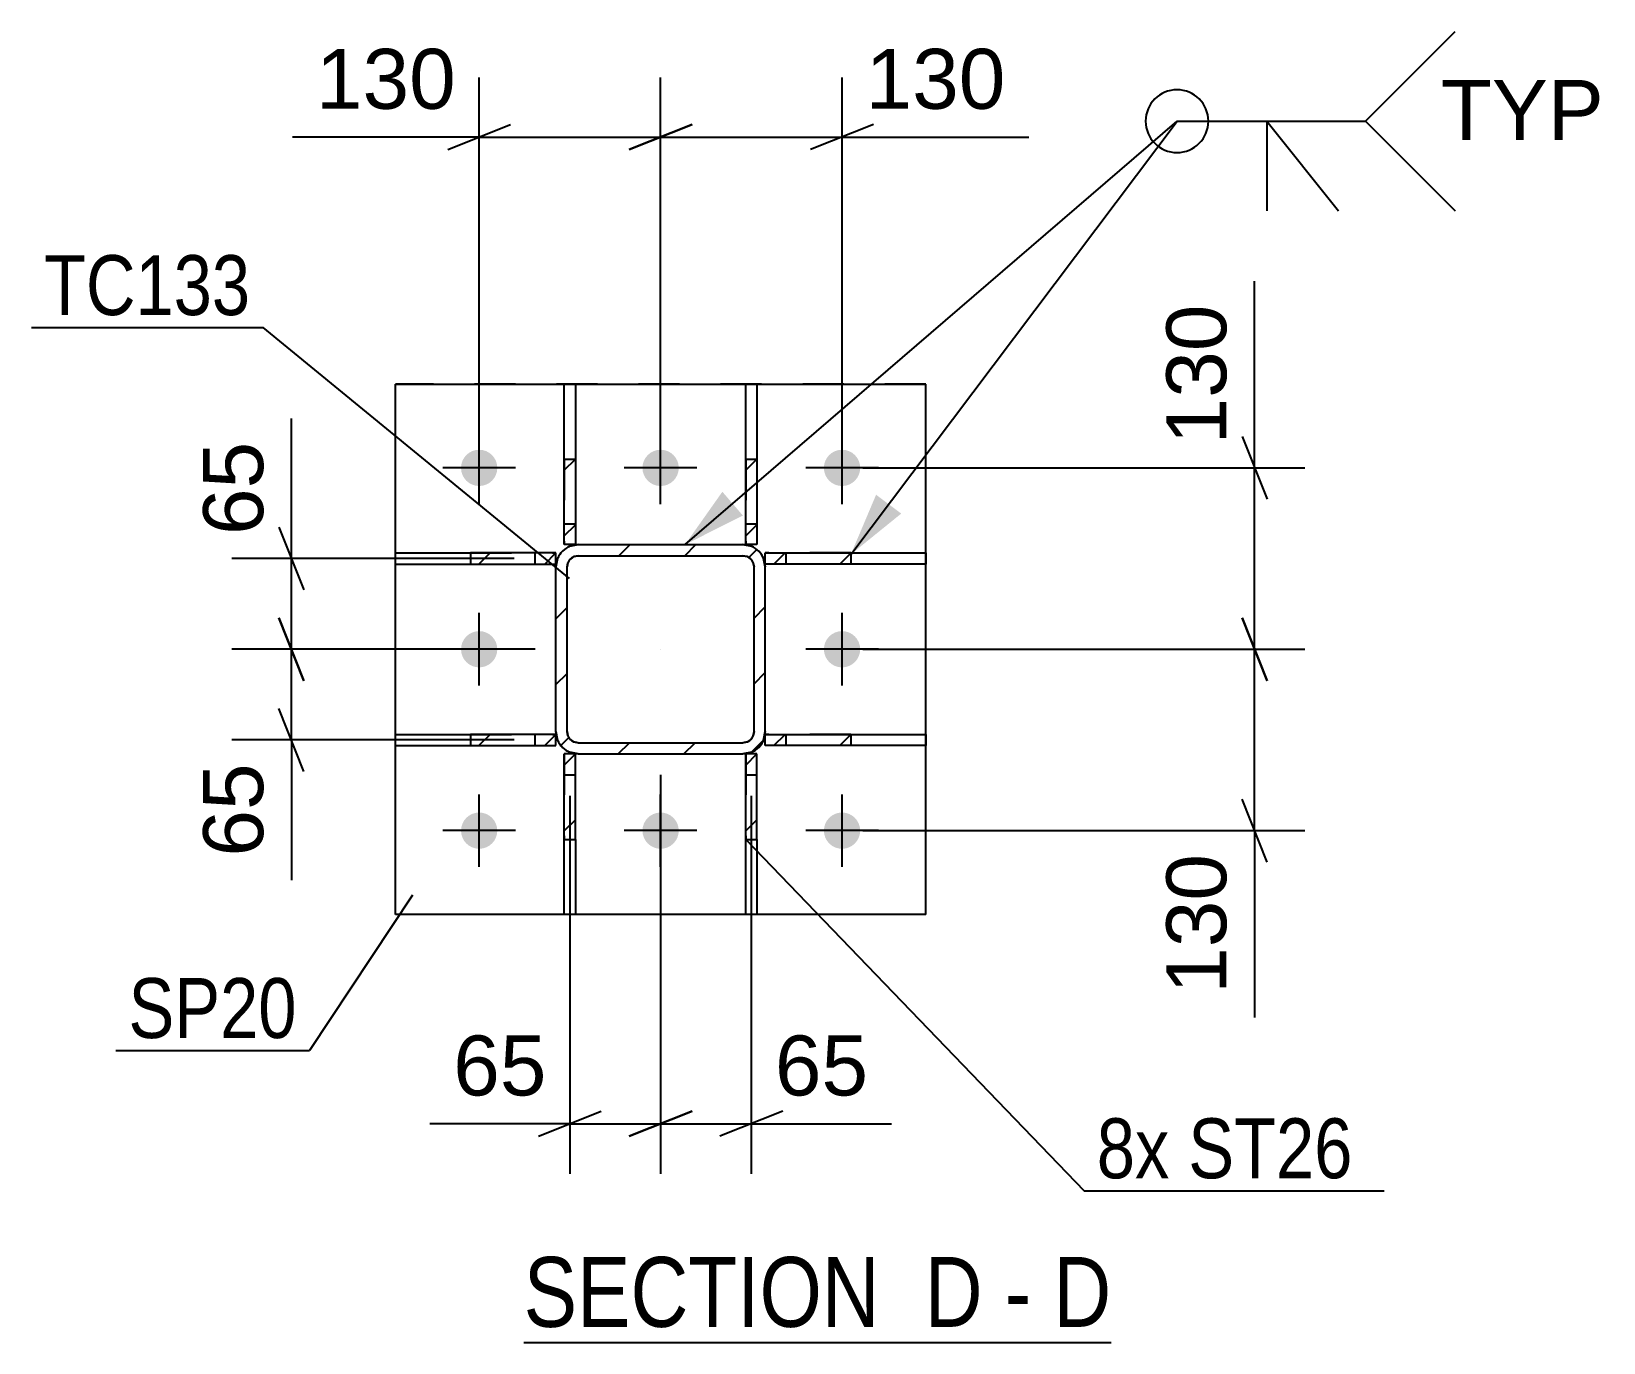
# Model space of a CAD drawing. Header units: millimetres. Extents: x -384 to 457, y -61 to 533.
# Drawn here: x 107.1 to 182.2, y 293.3 to 355.9 of the extents above; entities that cross this region are included whole.
import ezdxf

# ---------------------------------------------------------------- set-up
doc = ezdxf.new("R2010")
doc.units = ezdxf.units.MM
doc.linetypes.add('DXK_LINE_DOT2', pattern=[3.9198, 1.9599, -1.9599])
doc.linetypes.add('DXK_LINE_DOT3', pattern=[5.9187, 2.979, -0.9799, 0.9799, -0.9799])
doc.styles.add('Arial', font='ARIAL.TTF', dxfattribs={"height": 0.2})
doc.styles.add('Arial Narrow', font='ARIALN.TTF', dxfattribs={"height": 0.2})

# ---------------------------------------------------------------- blocks, each defined once
blk = doc.blocks.new('Unknown-284935728-15 - 6105')
at = {"color": 6, "linetype": 'Continuous'}
blk.add_line((130.636, 293.251), (158.706, 293.251), dxfattribs=at)
at = {"color": 0, "linetype": 'Continuous'}
for points in [[(148.744, 294.001), (148.744, 297.501), (130.636, 297.501), (130.636, 294.001)], [(152.563, 294.001), (152.563, 297.501), (149.794, 297.501), (149.794, 294.001)], [(154.888, 294.001), (154.888, 297.501), (153.613, 297.501), (153.613, 294.001)], [(158.706, 294.001), (158.706, 297.501), (155.938, 297.501), (155.938, 294.001)]]:
    blk.add_wipeout(points, dxfattribs=at)
at = {"color": 7, "linetype": 'Continuous', "style": 'Arial Narrow'}
for s, height, p in [('SECTION ', 3.3405, (130.636, 294.001)), ('D', 3.34, (149.794, 294.001)), ('D', 3.34, (155.938, 294.001)), ('-', 3.34, (153.613, 294.001))]:
    blk.add_text(s, height=height, dxfattribs=at).set_placement(p)
blk = doc.blocks.new('Part-284935728-6183 - 6105')
at = {"linetype": 'Continuous'}
h = blk.add_hatch(dxfattribs=at)
h.set_pattern_fill('', scale=0.7, style=0, pattern_type=0)
h.set_pattern_definition([(45, (133.11, 321.3774), (-1.5715, 1.5715), [])])
h.paths.add_polyline_path([(133.11, 317.289), (133.11, 321.377), (132.577, 321.377), (132.577, 317.289)])
at = {"color": 7, "linetype": 'DXK_LINE_DOT2'}
for p, q in [((132.577, 321.377), (132.577, 317.289)), ((133.11, 321.377), (132.577, 321.377)), ((133.11, 317.289), (133.11, 321.377)), ((132.577, 320.377), (133.11, 320.377))]:
    blk.add_line(p, q, dxfattribs=at)
at = {"color": 2, "linetype": 'Continuous'}
for p, q in [((132.577, 317.289), (132.577, 321.377)), ((133.11, 321.377), (132.577, 321.377)), ((133.11, 317.289), (133.11, 321.377)), ((132.577, 313.711), (132.577, 317.289)), ((132.577, 317.289), (133.11, 317.289)), ((133.11, 317.289), (133.11, 313.711)), ((133.11, 313.711), (132.577, 313.711))]:
    blk.add_line(p, q, dxfattribs=at)
blk = doc.blocks.new('Part-284935728-6158 - 6105')
at = {"linetype": 'Continuous'}
h = blk.add_hatch(dxfattribs=at)
h.set_pattern_fill('', scale=0.7, style=0, pattern_type=0)
h.set_pattern_definition([(45, (132.1766, 322.311), (-1.5715, 1.5715), [])])
h.paths.add_polyline_path([(132.177, 321.778), (132.177, 322.311), (128.088, 322.311), (128.088, 321.778)])
at = {"color": 2, "linetype": 'Continuous'}
for p, q in [((124.51, 322.311), (128.088, 322.311)), ((124.51, 321.778), (124.51, 322.311)), ((132.177, 322.311), (128.088, 322.311)), ((128.088, 322.311), (128.088, 321.778)), ((132.177, 321.778), (132.177, 322.311)), ((124.51, 321.778), (128.088, 321.778)), ((128.088, 321.778), (132.177, 321.778))]:
    blk.add_line(p, q, dxfattribs=at)
at = {"color": 7, "linetype": 'DXK_LINE_DOT2'}
for p, q in [((128.088, 322.311), (132.177, 322.311)), ((131.177, 321.778), (131.177, 322.311)), ((132.177, 321.778), (132.177, 322.311)), ((128.088, 321.778), (132.177, 321.778))]:
    blk.add_line(p, q, dxfattribs=at)
blk = doc.blocks.new('Part-284935728-6153 - 6105')
at = {"linetype": 'Continuous'}
h = blk.add_hatch(dxfattribs=at)
h.set_pattern_fill('', scale=0.7, style=0, pattern_type=0)
h.set_pattern_definition([(45, (132.1766, 330.9772), (-1.5715, 1.5715), [])])
h.paths.add_polyline_path([(132.177, 330.444), (132.177, 330.977), (128.088, 330.977), (128.088, 330.444)])
at = {"color": 2, "linetype": 'Continuous'}
for p, q in [((124.51, 330.977), (128.088, 330.977)), ((124.51, 330.444), (124.51, 330.977)), ((124.51, 330.444), (128.088, 330.444)), ((132.177, 330.977), (128.088, 330.977)), ((128.088, 330.977), (128.088, 330.444)), ((128.088, 330.444), (132.177, 330.444)), ((132.177, 330.444), (132.177, 330.977))]:
    blk.add_line(p, q, dxfattribs=at)
at = {"color": 7, "linetype": 'DXK_LINE_DOT2'}
for p, q in [((128.088, 330.977), (132.177, 330.977)), ((128.088, 330.444), (132.177, 330.444)), ((131.177, 330.444), (131.177, 330.977)), ((132.177, 330.444), (132.177, 330.977))]:
    blk.add_line(p, q, dxfattribs=at)
blk = doc.blocks.new('Part-284935728-6163 - 6105')
at = {"linetype": 'Continuous'}
h = blk.add_hatch(dxfattribs=at)
h.set_pattern_fill('', scale=0.7, style=0, pattern_type=0)
h.set_pattern_definition([(45, (146.2654, 330.9772), (-1.5715, 1.5715), [])])
h.paths.add_polyline_path([(146.265, 330.444), (146.265, 330.977), (142.177, 330.977), (142.177, 330.444)])
at = {"color": 7, "linetype": 'DXK_LINE_DOT2'}
for p, q in [((146.265, 330.977), (142.177, 330.977)), ((142.177, 330.444), (142.177, 330.977)), ((146.265, 330.444), (142.177, 330.444)), ((143.177, 330.444), (143.177, 330.977))]:
    blk.add_line(p, q, dxfattribs=at)
at = {"color": 2, "linetype": 'Continuous'}
for p, q in [((142.177, 330.977), (146.265, 330.977)), ((142.177, 330.444), (142.177, 330.977)), ((146.265, 330.444), (142.177, 330.444)), ((146.265, 330.977), (149.843, 330.977)), ((146.265, 330.977), (146.265, 330.444)), ((149.843, 330.444), (146.265, 330.444)), ((149.843, 330.977), (149.843, 330.444))]:
    blk.add_line(p, q, dxfattribs=at)
blk = doc.blocks.new('Part-284935728-6168 - 6105')
at = {"linetype": 'Continuous'}
h = blk.add_hatch(dxfattribs=at)
h.set_pattern_fill('', scale=0.7, style=0, pattern_type=0)
h.set_pattern_definition([(45, (146.2654, 322.311), (-1.5715, 1.5715), [])])
h.paths.add_polyline_path([(146.265, 321.778), (146.265, 322.311), (142.177, 322.311), (142.177, 321.778)])
at = {"color": 7, "linetype": 'DXK_LINE_DOT2'}
for p, q in [((146.265, 322.311), (142.177, 322.311)), ((142.177, 321.778), (142.177, 322.311)), ((143.177, 321.778), (143.177, 322.311)), ((146.265, 321.778), (142.177, 321.778))]:
    blk.add_line(p, q, dxfattribs=at)
at = {"color": 2, "linetype": 'Continuous'}
for p, q in [((142.177, 322.311), (146.265, 322.311)), ((142.177, 321.778), (142.177, 322.311)), ((146.265, 322.311), (149.843, 322.311)), ((146.265, 322.311), (146.265, 321.778)), ((149.843, 322.311), (149.843, 321.778)), ((146.265, 321.778), (142.177, 321.778)), ((149.843, 321.778), (146.265, 321.778))]:
    blk.add_line(p, q, dxfattribs=at)
blk = doc.blocks.new('Part-284935728-6173 - 6105')
at = {"linetype": 'Continuous'}
h = blk.add_hatch(dxfattribs=at)
h.set_pattern_fill('', scale=0.7, style=0, pattern_type=0)
h.set_pattern_definition([(45, (133.11, 335.4663), (-1.5715, 1.5715), [])])
h.paths.add_polyline_path([(133.11, 331.377), (133.11, 335.466), (132.577, 335.466), (132.577, 331.377)])
at = {"color": 2, "linetype": 'Continuous'}
for p, q in [((132.577, 335.466), (132.577, 339.044)), ((132.577, 339.044), (133.11, 339.044)), ((133.11, 339.044), (133.11, 335.466)), ((132.577, 331.377), (132.577, 335.466)), ((132.577, 335.466), (133.11, 335.466)), ((133.11, 335.466), (133.11, 331.377)), ((133.11, 331.377), (132.577, 331.377))]:
    blk.add_line(p, q, dxfattribs=at)
at = {"color": 7, "linetype": 'DXK_LINE_DOT2'}
for p, q in [((132.577, 335.466), (132.577, 331.377)), ((133.11, 335.466), (133.11, 331.377)), ((132.577, 332.377), (133.11, 332.377)), ((133.11, 331.377), (132.577, 331.377))]:
    blk.add_line(p, q, dxfattribs=at)
blk = doc.blocks.new('Part-284935728-6178 - 6105')
at = {"linetype": 'Continuous'}
h = blk.add_hatch(dxfattribs=at)
h.set_pattern_fill('', scale=0.7, style=0, pattern_type=0)
h.set_pattern_definition([(45, (141.7766, 335.4663), (-1.5715, 1.5715), [])])
h.paths.add_polyline_path([(141.777, 331.377), (141.777, 335.466), (141.243, 335.466), (141.243, 331.377)])
at = {"color": 2, "linetype": 'Continuous'}
for p, q in [((141.243, 335.466), (141.243, 339.044)), ((141.243, 339.044), (141.777, 339.044)), ((141.777, 339.044), (141.777, 335.466)), ((141.243, 331.377), (141.243, 335.466)), ((141.243, 335.466), (141.777, 335.466)), ((141.777, 335.466), (141.777, 331.377)), ((141.777, 331.377), (141.243, 331.377))]:
    blk.add_line(p, q, dxfattribs=at)
at = {"color": 7, "linetype": 'DXK_LINE_DOT2'}
for p, q in [((141.243, 335.466), (141.243, 331.377)), ((141.777, 335.466), (141.777, 331.377)), ((141.243, 332.377), (141.777, 332.377)), ((141.777, 331.377), (141.243, 331.377))]:
    blk.add_line(p, q, dxfattribs=at)
blk = doc.blocks.new('Part-284935728-6188 - 6105')
at = {"linetype": 'Continuous'}
h = blk.add_hatch(dxfattribs=at)
h.set_pattern_fill('', scale=0.7, style=0, pattern_type=0)
h.set_pattern_definition([(45, (141.7766, 321.3774), (-1.5715, 1.5715), [])])
h.paths.add_polyline_path([(141.777, 317.289), (141.777, 321.377), (141.243, 321.377), (141.243, 317.289)])
at = {"color": 7, "linetype": 'DXK_LINE_DOT2'}
for p, q in [((141.243, 321.377), (141.243, 317.289)), ((141.777, 321.377), (141.243, 321.377)), ((141.777, 317.289), (141.777, 321.377)), ((141.243, 320.377), (141.777, 320.377))]:
    blk.add_line(p, q, dxfattribs=at)
at = {"color": 2, "linetype": 'Continuous'}
for p, q in [((141.243, 317.289), (141.243, 321.377)), ((141.777, 321.377), (141.243, 321.377)), ((141.777, 317.289), (141.777, 321.377)), ((141.243, 313.711), (141.243, 317.289)), ((141.243, 317.289), (141.777, 317.289)), ((141.777, 317.289), (141.777, 313.711)), ((141.777, 313.711), (141.243, 313.711))]:
    blk.add_line(p, q, dxfattribs=at)
blk = doc.blocks.new('Bolt-284935728-6219 - 6105')
at = {"linetype": 'Continuous'}
for points in [[(128.51, 334.177, -1), (128.51, 335.911, -1)], [(137.177, 334.177, -1), (137.177, 335.911, -1)], [(145.843, 334.177, -1), (145.843, 335.911, -1)], [(128.51, 325.511, -1), (128.51, 327.244, -1)], [(145.843, 325.511, -1), (145.843, 327.244, -1)], [(128.51, 316.844, -1), (128.51, 318.577, -1)], [(137.177, 316.844, -1), (137.177, 318.577, -1)], [(145.843, 316.844, -1), (145.843, 318.577, -1)]]:
    blk.add_hatch(color=1, dxfattribs=at).paths.add_polyline_path(points)
at = {"color": 1, "linetype": 'Continuous'}
for p, q in [((128.51, 333.311), (128.51, 336.777)), ((137.177, 333.311), (137.177, 336.777)), ((145.843, 333.311), (145.843, 336.777)), ((130.243, 335.044), (126.777, 335.044)), ((138.91, 335.044), (135.443, 335.044)), ((147.577, 335.044), (144.11, 335.044)), ((128.51, 324.644), (128.51, 328.111)), ((145.843, 324.644), (145.843, 328.111)), ((130.243, 326.377), (126.777, 326.377)), ((147.577, 326.377), (144.11, 326.377)), ((128.51, 315.977), (128.51, 319.444)), ((137.177, 315.977), (137.177, 319.444)), ((145.843, 315.977), (145.843, 319.444)), ((130.243, 317.711), (126.777, 317.711)), ((138.91, 317.711), (135.443, 317.711)), ((147.577, 317.711), (144.11, 317.711))]:
    blk.add_line(p, q, dxfattribs=at)
blk = doc.blocks.new('Part-284935728-6248 - 6105')
at = {"linetype": 'Continuous'}
h = blk.add_hatch(dxfattribs=at)
h.set_pattern_fill('', scale=0.7, style=0, pattern_type=0)
h.set_pattern_definition([(45, (141.5182, 321.4586), (-1.57154, 1.57154), [])])
h.paths.add_polyline_path([(141.11, 321.377), (141.518, 321.459), (141.864, 321.69), (142.095, 322.036), (142.177, 322.444), (142.177, 330.311), (142.095, 330.719), (141.864, 331.065), (141.518, 331.296), (141.11, 331.377), (133.243, 331.377), (132.835, 331.296), (132.489, 331.065), (132.258, 330.719), (132.177, 330.311), (132.177, 322.444), (132.258, 322.036), (132.489, 321.69), (132.835, 321.459), (133.243, 321.377)])
h.paths.add_polyline_path([(133.243, 321.911), (133.039, 321.951), (132.866, 322.067), (132.751, 322.24), (132.71, 322.444), (132.71, 330.311), (132.751, 330.515), (132.866, 330.688), (133.039, 330.803), (133.243, 330.844), (141.11, 330.844), (141.314, 330.803), (141.487, 330.688), (141.603, 330.515), (141.643, 330.311), (141.643, 322.444), (141.603, 322.24), (141.487, 322.067), (141.314, 321.951), (141.11, 321.911)])
at = {"color": 7, "linetype": 'DXK_LINE_DOT2'}
for p, q in [((132.835, 331.296), (133.243, 331.377)), ((133.243, 331.377), (141.11, 331.377)), ((141.11, 331.377), (141.518, 331.296)), ((132.177, 330.311), (132.258, 330.719)), ((132.751, 330.515), (132.71, 330.311)), ((133.243, 330.844), (133.039, 330.803)), ((133.243, 330.844), (141.11, 330.844)), ((141.314, 330.803), (141.11, 330.844)), ((141.643, 330.311), (141.603, 330.515)), ((142.095, 330.719), (142.177, 330.311)), ((132.177, 322.444), (132.177, 330.311)), ((132.71, 322.444), (132.71, 330.311)), ((141.643, 322.444), (141.643, 330.311)), ((142.177, 322.444), (142.177, 330.311)), ((132.258, 322.036), (132.177, 322.444)), ((132.71, 322.444), (132.751, 322.24)), ((141.603, 322.24), (141.643, 322.444)), ((142.177, 322.444), (142.095, 322.036)), ((133.243, 321.377), (132.835, 321.459)), ((133.039, 321.951), (133.243, 321.911)), ((133.243, 321.911), (141.11, 321.911)), ((141.11, 321.911), (141.314, 321.951)), ((141.518, 321.459), (141.11, 321.377)), ((133.243, 321.377), (141.11, 321.377))]:
    blk.add_line(p, q, dxfattribs=at)
at = {"color": 2, "linetype": 'Continuous'}
for p, q in [((133.243, 331.377), (132.835, 331.296)), ((133.243, 331.377), (141.11, 331.377)), ((141.518, 331.296), (141.11, 331.377)), ((132.258, 330.719), (132.177, 330.311)), ((132.71, 330.311), (132.751, 330.515)), ((133.039, 330.803), (133.243, 330.844)), ((133.243, 330.844), (141.11, 330.844)), ((141.11, 330.844), (141.314, 330.803)), ((141.603, 330.515), (141.643, 330.311)), ((142.177, 330.311), (142.095, 330.719)), ((132.177, 322.444), (132.177, 330.311)), ((132.71, 322.444), (132.71, 330.311)), ((141.643, 322.444), (141.643, 330.311)), ((142.177, 322.444), (142.177, 330.311)), ((132.177, 322.444), (132.258, 322.036)), ((132.751, 322.24), (132.71, 322.444)), ((141.643, 322.444), (141.603, 322.24)), ((142.095, 322.036), (142.177, 322.444)), ((132.835, 321.459), (133.243, 321.377)), ((133.243, 321.911), (133.039, 321.951)), ((133.243, 321.911), (141.11, 321.911)), ((141.314, 321.951), (141.11, 321.911)), ((141.11, 321.377), (141.518, 321.459)), ((133.243, 321.377), (141.11, 321.377))]:
    blk.add_line(p, q, dxfattribs=at)
at = {"color": 7, "linetype": 'DXK_LINE_DOT3'}
blk.add_line((137.177, 326.377), (137.177, 326.377), dxfattribs=at)
at = {"color": 7, "linetype": 'DXK_LINE_DOT2'}
for centre, radius, start, end in [((133.243, 330.311), 1.067, 112.5, 157.5), ((141.11, 330.311), 1.067, 22.5, 67.5), ((133.243, 330.311), 0.533, 112.5, 157.5), ((141.11, 330.311), 0.533, 22.5, 67.5), ((133.243, 322.444), 0.533, 202.5, 247.5), ((141.11, 322.444), 0.533, 292.5, 337.5), ((133.243, 322.444), 1.067, 202.5, 247.5), ((141.11, 322.444), 1.067, 292.5, 337.5)]:
    blk.add_arc(centre, radius, start, end, dxfattribs=at)
at = {"color": 2, "linetype": 'Continuous'}
for centre, radius, start, end in [((133.243, 330.311), 1.067, 112.5, 157.5), ((141.11, 330.311), 1.067, 22.5, 67.5), ((133.243, 330.311), 0.533, 112.5, 157.5), ((141.11, 330.311), 0.533, 22.5, 67.5), ((133.243, 322.444), 0.533, 202.5, 247.5), ((141.11, 322.444), 0.533, 292.5, 337.5), ((133.243, 322.444), 1.067, 202.5, 247.5), ((141.11, 322.444), 1.067, 292.5, 337.5)]:
    blk.add_arc(centre, radius, start, end, dxfattribs=at)
blk = doc.blocks.new('Part-284935728-6254 - 6105')
at = {"color": 2, "linetype": 'Continuous'}
for p, q in [((124.51, 339.044), (149.843, 339.044)), ((124.51, 313.711), (124.51, 339.044)), ((149.843, 313.711), (149.843, 339.044)), ((149.843, 313.711), (124.51, 313.711))]:
    blk.add_line(p, q, dxfattribs=at)
at = {"color": 7, "linetype": 'DXK_LINE_DOT2'}
for p, q in [((149.843, 339.044), (124.51, 339.044)), ((133.11, 313.711), (124.51, 313.711))]:
    blk.add_line(p, q, dxfattribs=at)
blk = doc.blocks.new('StraightDimension-284935728-6281 - 6105')
at = {"color": 7, "linetype": 'Continuous'}
for p, q in [((137.177, 320.377), (137.177, 301.308)), ((141.51, 319.377), (141.51, 301.308)), ((135.677, 303.108), (138.677, 304.308)), ((143.01, 304.308), (140.01, 303.108)), ((137.177, 303.708), (141.51, 303.708)), ((141.51, 303.708), (148.207, 303.708)), ((141.51, 303.708), (148.207, 303.708))]:
    blk.add_line(p, q, dxfattribs=at)
at = {"color": 0}
blk.add_wipeout([(147.682, 304.458), (147.682, 308.658), (142.035, 308.658), (142.035, 304.458)], dxfattribs=at)
at = {"color": 3, "style": 'Arial'}
blk.add_text('65', height=2.8652, dxfattribs=at).set_placement((142.635, 305.058))
blk = doc.blocks.new('StraightDimension-284935728-6262 - 6105')
at = {"color": 7, "linetype": 'Continuous'}
for p, q in [((119.541, 330.711), (119.541, 337.408)), ((119.541, 330.711), (119.541, 337.408)), ((118.941, 332.211), (120.141, 329.211)), ((130.177, 330.711), (116.691, 330.711)), ((119.541, 326.377), (119.541, 330.711)), ((120.141, 324.877), (118.941, 327.877)), ((131.177, 326.377), (116.691, 326.377))]:
    blk.add_line(p, q, dxfattribs=at)
at = {"color": 0}
blk.add_wipeout([(118.791, 336.883), (114.591, 336.883), (114.591, 331.236), (118.791, 331.236)], dxfattribs=at)
at = {"color": 3, "style": 'Arial'}
blk.add_text('65', height=2.8652, rotation=90.00021, dxfattribs=at).set_placement((118.191, 331.836))
blk = doc.blocks.new('StraightDimension-284935728-6266 - 6105')
at = {"color": 7, "linetype": 'Continuous'}
for p, q in [((118.941, 327.877), (120.141, 324.877)), ((131.177, 326.377), (116.691, 326.377)), ((119.541, 322.044), (119.541, 326.377)), ((120.141, 320.544), (118.941, 323.544)), ((130.177, 322.044), (116.691, 322.044)), ((119.541, 322.044), (119.541, 315.347)), ((119.541, 322.044), (119.541, 315.347))]:
    blk.add_line(p, q, dxfattribs=at)
at = {"color": 0}
blk.add_wipeout([(118.791, 321.519), (114.591, 321.519), (114.591, 315.872), (118.791, 315.872)], dxfattribs=at)
at = {"color": 3, "style": 'Arial'}
blk.add_text('65', height=2.8652, rotation=90.00021, dxfattribs=at).set_placement((118.191, 316.472))
blk = doc.blocks.new('StraightDimension-284935728-6287 - 6105')
at = {"color": 7, "linetype": 'Continuous'}
for p, q in [((137.177, 320.377), (137.177, 301.308)), ((132.843, 319.377), (132.843, 301.308)), ((131.343, 303.108), (134.343, 304.308)), ((138.677, 304.308), (135.677, 303.108)), ((132.843, 303.708), (126.146, 303.708)), ((132.843, 303.708), (126.146, 303.708)), ((132.843, 303.708), (137.177, 303.708))]:
    blk.add_line(p, q, dxfattribs=at)
at = {"color": 0}
blk.add_wipeout([(132.318, 304.458), (132.318, 308.658), (126.671, 308.658), (126.671, 304.458)], dxfattribs=at)
at = {"color": 3, "style": 'Arial'}
blk.add_text('65', height=2.8652, dxfattribs=at).set_placement((127.271, 305.058))
blk = doc.blocks.new('StraightDimension-284935728-19883 - 6105')
at = {"color": 7, "linetype": 'Continuous'}
for p, q in [((128.51, 336.044), (128.51, 353.7)), ((137.177, 336.044), (137.177, 353.7)), ((127.01, 350.25), (130.01, 351.45)), ((138.677, 351.45), (135.677, 350.25)), ((128.51, 350.85), (119.589, 350.85)), ((128.51, 350.85), (119.589, 350.85)), ((128.51, 350.85), (137.177, 350.85))]:
    blk.add_line(p, q, dxfattribs=at)
at = {"color": 0}
blk.add_wipeout([(127.985, 351.6), (127.985, 355.8), (120.114, 355.8), (120.114, 351.6)], dxfattribs=at)
at = {"color": 3, "style": 'Arial'}
blk.add_text('130', height=2.8652, dxfattribs=at).set_placement((120.714, 352.2))
blk = doc.blocks.new('StraightDimension-284935728-19885 - 6105')
at = {"color": 7, "linetype": 'Continuous'}
for p, q in [((137.177, 336.044), (137.177, 353.7)), ((145.843, 336.044), (145.843, 353.7)), ((135.677, 350.25), (138.677, 351.45)), ((147.343, 351.45), (144.343, 350.25)), ((137.177, 350.85), (145.843, 350.85)), ((145.843, 350.85), (154.764, 350.85)), ((145.843, 350.85), (154.764, 350.85))]:
    blk.add_line(p, q, dxfattribs=at)
at = {"color": 0}
blk.add_wipeout([(154.239, 351.6), (154.239, 355.8), (146.368, 355.8), (146.368, 351.6)], dxfattribs=at)
at = {"color": 3, "style": 'Arial'}
blk.add_text('130', height=2.8652, dxfattribs=at).set_placement((146.968, 352.2))
blk = doc.blocks.new('StraightDimension-284935728-19887 - 6105')
at = {"color": 7, "linetype": 'Continuous'}
for p, q in [((164.948, 327.877), (166.148, 324.877)), ((146.843, 326.377), (167.948, 326.377)), ((165.548, 317.711), (165.548, 326.377)), ((166.148, 316.211), (164.948, 319.211)), ((146.843, 317.711), (167.948, 317.711)), ((165.548, 317.711), (165.548, 308.79)), ((165.548, 317.711), (165.548, 308.79))]:
    blk.add_line(p, q, dxfattribs=at)
at = {"color": 0}
blk.add_wipeout([(164.798, 317.186), (160.598, 317.186), (160.598, 309.315), (164.798, 309.315)], dxfattribs=at)
at = {"color": 3, "style": 'Arial'}
blk.add_text('130', height=2.8652, rotation=90.00021, dxfattribs=at).set_placement((164.198, 309.915))
blk = doc.blocks.new('StraightDimension-284935728-19889 - 6105')
at = {"color": 7, "linetype": 'Continuous'}
for p, q in [((165.548, 335.044), (165.548, 343.965)), ((165.548, 335.044), (165.548, 343.965)), ((164.948, 336.544), (166.148, 333.544)), ((146.843, 335.044), (167.948, 335.044)), ((165.548, 326.377), (165.548, 335.044)), ((166.148, 324.877), (164.948, 327.877)), ((146.843, 326.377), (167.948, 326.377))]:
    blk.add_line(p, q, dxfattribs=at)
at = {"color": 0}
blk.add_wipeout([(164.798, 343.44), (160.598, 343.44), (160.598, 335.569), (164.798, 335.569)], dxfattribs=at)
at = {"color": 3, "style": 'Arial'}
blk.add_text('130', height=2.8652, rotation=90.00021, dxfattribs=at).set_placement((164.198, 336.169))
blk = doc.blocks.new('MarkSet-284935728-6316 - 6105')
at = {"color": 30, "linetype": 'Continuous'}
for p, q in [((141.243, 317.285), (157.412, 300.501)), ((157.412, 300.501), (171.738, 300.501))]:
    blk.add_line(p, q, dxfattribs=at)
at = {"color": 0}
for points in [[(161.483, 301.101), (161.483, 304.101), (158.012, 304.101), (158.012, 301.101)], [(170.238, 301.101), (170.238, 304.101), (162.383, 304.101), (162.383, 301.101)]]:
    blk.add_wipeout(points, dxfattribs=at)
for points in [[(161.483, 301.101), (161.483, 304.101), (158.012, 304.101), (158.012, 301.101)], [(170.238, 301.101), (170.238, 304.101), (162.383, 304.101), (162.383, 301.101)]]:
    blk.add_wipeout(points, dxfattribs=at)
at = {"color": 3, "style": 'Arial Narrow'}
for s, p in [('8x', (158.012, 301.101)), ('ST26', (162.383, 301.101))]:
    blk.add_text(s, height=2.8633, dxfattribs=at).set_placement(p)
blk = doc.blocks.new('Mark-284935728-6244 - 6105')
at = {"color": 30, "linetype": 'Continuous'}
for p in [(107.124, 341.744), (132.826, 329.752)]:
    blk.add_line(p, (118.188, 341.744), dxfattribs=at)
at = {"color": 0}
blk.add_wipeout([(117.588, 342.344), (117.588, 345.344), (107.724, 345.344), (107.724, 342.344)], dxfattribs=at)
blk.add_wipeout([(117.588, 342.344), (117.588, 345.344), (107.724, 345.344), (107.724, 342.344)], dxfattribs=at)
at = {"color": 3, "style": 'Arial Narrow'}
blk.add_text('TC133', height=2.8633, dxfattribs=at).set_placement((107.724, 342.344))
blk = doc.blocks.new('Mark-284935728-6250 - 6105')
at = {"color": 30, "linetype": 'Continuous'}
for p in [(125.325, 314.622), (111.16, 307.203)]:
    blk.add_line(p, (120.399, 307.203), dxfattribs=at)
at = {"color": 0}
blk.add_wipeout([(119.799, 307.803), (119.799, 310.803), (111.76, 310.803), (111.76, 307.803)], dxfattribs=at)
blk.add_wipeout([(119.799, 307.803), (119.799, 310.803), (111.76, 310.803), (111.76, 307.803)], dxfattribs=at)
at = {"color": 3, "style": 'Arial Narrow'}
blk.add_text('SP20', height=2.8633, dxfattribs=at).set_placement((111.76, 307.803))
blk = doc.blocks.new('WeldMark-284935728-6293 - 6105')
at = {"linetype": 'Continuous'}
for points in [[(141.106, 332.767), (138.343, 331.377), (140.127, 333.903)], [(148.669, 332.859), (146.265, 330.913), (147.47, 333.761)]]:
    blk.add_hatch(color=30, dxfattribs=at).paths.add_polyline_path(points)
at = {"color": 30, "linetype": 'Continuous'}
for p, q in [((138.343, 331.377), (161.843, 351.612)), ((146.265, 330.913), (161.843, 351.612)), ((161.843, 351.612), (170.843, 351.612))]:
    blk.add_line(p, q, dxfattribs=at)
at = {"color": 3, "linetype": 'Continuous'}
for q in [(169.557, 347.326), (166.128, 347.326)]:
    blk.add_line((166.128, 351.612), q, dxfattribs=at)
for start, end in [(90, 270), (270, 90)]:
    blk.add_arc((161.843, 351.612), 1.5, start, end, dxfattribs=at)
at = {"color": 0, "linetype": 'Continuous'}
blk.add_wipeout([(182.218, 350.712), (182.218, 353.712), (174.443, 353.712), (174.443, 350.712)], dxfattribs=at)
blk.add_wipeout([(182.218, 350.712), (182.218, 353.712), (174.443, 353.712), (174.443, 350.712)], dxfattribs=at)
at = {"color": 3, "linetype": 'Continuous'}
for q in [(175.128, 355.897), (175.128, 347.326)]:
    blk.add_line((170.843, 351.612), q, dxfattribs=at)
at = {"color": 3, "linetype": 'Continuous', "style": 'Arial'}
blk.add_text('TYP', height=2.8652, dxfattribs=at).set_placement((174.443, 350.712))

msp = doc.modelspace()

# ---------------------------------------------------------------- block references
for name in ['Part-284935728-6254 - 6105', 'Part-284935728-6173 - 6105', 'Part-284935728-6178 - 6105', 'Bolt-284935728-6219 - 6105', 'Part-284935728-6248 - 6105', 'Part-284935728-6153 - 6105', 'Part-284935728-6163 - 6105', 'Part-284935728-6158 - 6105', 'Part-284935728-6168 - 6105', 'Part-284935728-6183 - 6105', 'Part-284935728-6188 - 6105', 'Unknown-284935728-15 - 6105']:
    msp.add_blockref(name, (0, 0))

# ---------------------------------------------------------------- next in the draw order: block references
for name in ['StraightDimension-284935728-6262 - 6105', 'StraightDimension-284935728-6281 - 6105', 'Mark-284935728-6250 - 6105']:
    msp.add_blockref(name, (0, 0))

# ---------------------------------------------------------------- next in the draw order: block references
for name in ['StraightDimension-284935728-19883 - 6105', 'StraightDimension-284935728-6266 - 6105', 'StraightDimension-284935728-19887 - 6105']:
    msp.add_blockref(name, (0, 0))

# ---------------------------------------------------------------- next in the draw order: block references
for name in ['StraightDimension-284935728-19885 - 6105', 'Mark-284935728-6244 - 6105', 'StraightDimension-284935728-6287 - 6105', 'MarkSet-284935728-6316 - 6105']:
    msp.add_blockref(name, (0, 0))

# ---------------------------------------------------------------- next in the draw order: block references
msp.add_blockref('StraightDimension-284935728-19889 - 6105', (0, 0))

# ---------------------------------------------------------------- next in the draw order: block references
msp.add_blockref('WeldMark-284935728-6293 - 6105', (0, 0))

doc.saveas('drawing.dxf')
